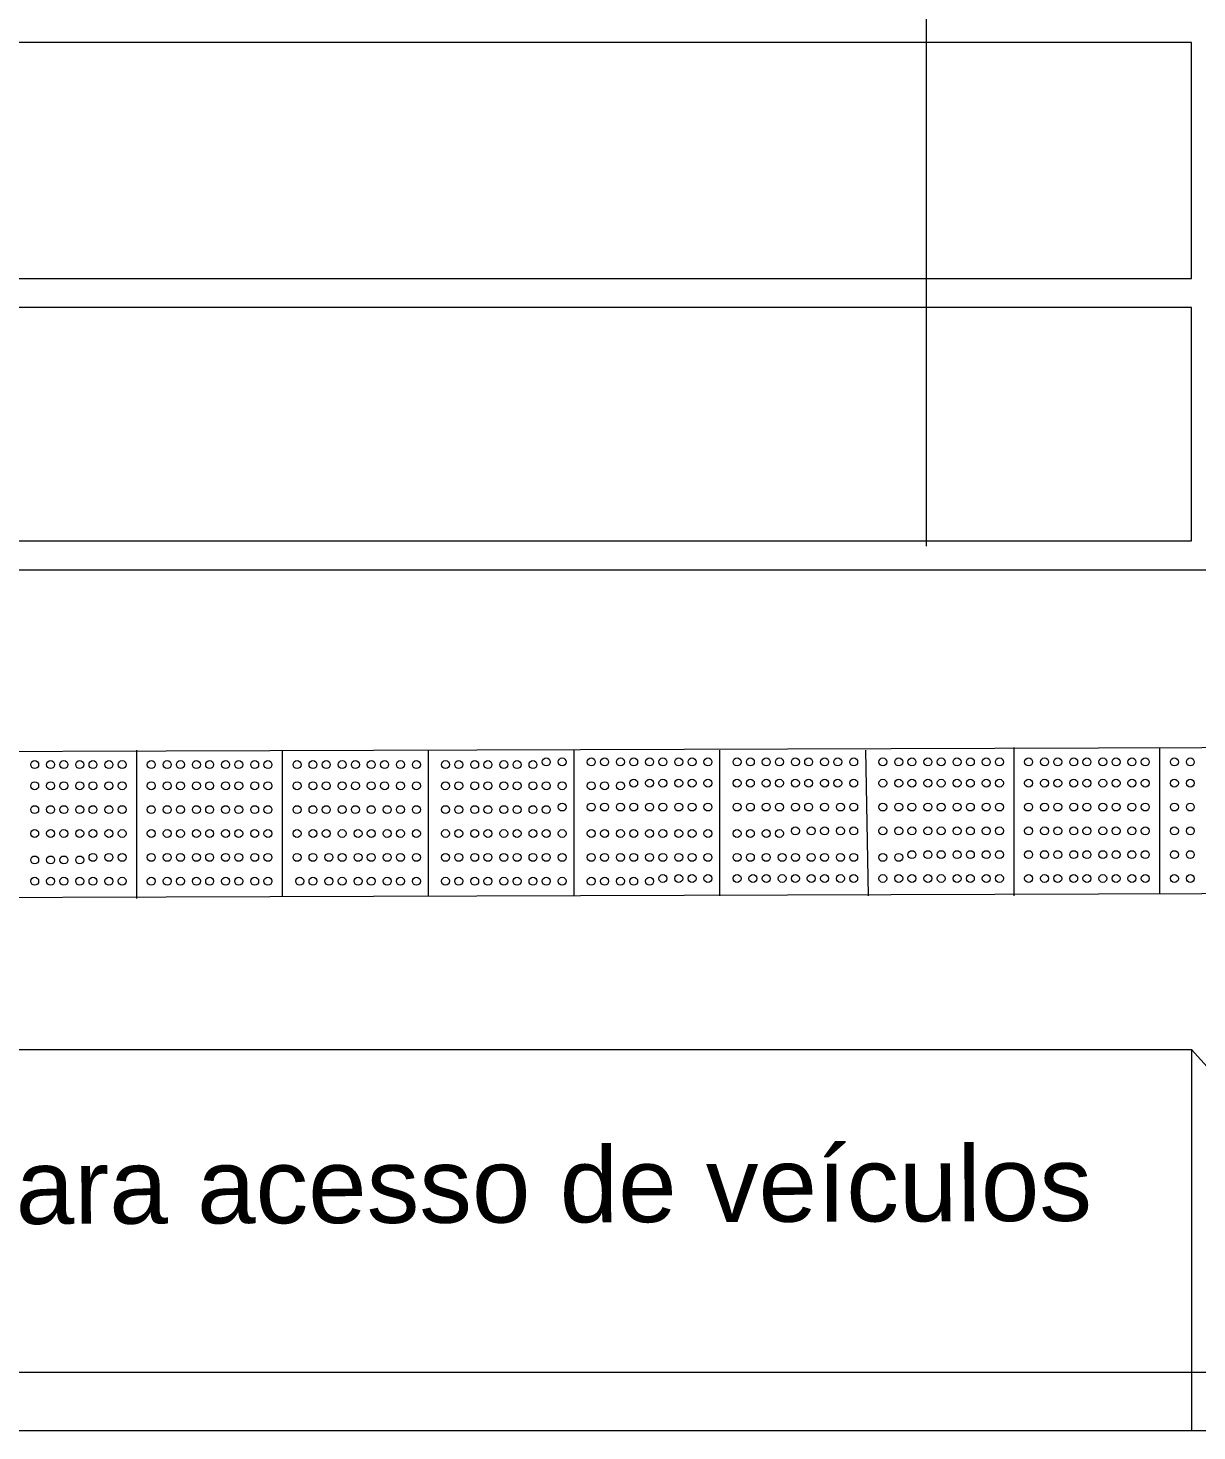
# Model space of a CAD drawing. Header units: millimetres. Extents: x 21 to 236, y 15 to 64.
# Drawn here: x 29.252 to 31.251, y 25.488 to 27.888 of the extents above; entities that cross this region are included whole.
import ezdxf

# ---------------------------------------------------------------- set-up
doc = ezdxf.new("R2010")
doc.units = ezdxf.units.MM
for name, color, linetype in [('PDF_Calçada', 210, 'Continuous'), ('PDF_Cota', 90, 'Continuous'), ('PDF_Sinalização', 1, 'Continuous'), ('PDF_Text', 70, 'Continuous')]:
    doc.layers.add(name, color=color, linetype=linetype)
doc.styles.add('PDF Arial', font='arial.ttf')

msp = doc.modelspace()

# ---------------------------------------------------------------- linework, layer by layer
at = {"layer": 'PDF_Calçada', "lineweight": 0}
for points in [[(27.2898, 25.4885), (27.2898, 26.1411), (31.242, 26.1411), (31.242, 25.4885)], [(31.242, 26.1411), (31.7406, 25.5882)]]:
    msp.add_lwpolyline(points, dxfattribs=at)
at = {"layer": 'PDF_Cota', "lineweight": 0}
for points in [[(30.7888, 27.0023), (30.7888, 30.5512)], [(22.2996, 26.9615), (32.0578, 26.9615)], [(30.6573, 26.9615), (30.8885, 26.9615)], [(32.1848, 25.5882), (22.1817, 25.5882)], [(32.1848, 25.4885), (22.1817, 25.4885)]]:
    msp.add_lwpolyline(points, dxfattribs=at)
for points in [[(27.2898, 27.4601), (31.242, 27.4601), (31.242, 27.8634), (27.2898, 27.8634)], [(27.2898, 27.0113), (31.242, 27.0113), (31.242, 27.4102), (27.2898, 27.4102)]]:
    msp.add_lwpolyline(points, close=True, dxfattribs=at)
at = {"layer": 'PDF_Sinalização', "lineweight": 9}
msp.add_lwpolyline([(31.4369, 26.6578), (27.1855, 26.6442), (27.1855, 26.3949), (31.4369, 26.4085)], close=True, dxfattribs=at)
for points in [[(29.4381, 26.3995), (29.4381, 26.6533)], [(29.6874, 26.404), (29.6874, 26.6533)], [(29.9367, 26.6533), (29.9367, 26.404)], [(30.186, 26.404), (30.186, 26.6533)], [(30.4352, 26.404), (30.4352, 26.6533)], [(30.6845, 26.6533), (30.6891, 26.404)], [(30.9383, 26.404), (30.9383, 26.6578)], [(31.1876, 26.4085), (31.1876, 26.6578)], [(29.2614, 26.6261), (29.2614, 26.6261)], [(29.2886, 26.6261), (29.2886, 26.6261)], [(29.3112, 26.6261), (29.3112, 26.6261)], [(29.3384, 26.6261), (29.3384, 26.6261)], [(29.3611, 26.6261), (29.3611, 26.6261)], [(29.3883, 26.6261), (29.3883, 26.6261)], [(29.4109, 26.6261), (29.4109, 26.6261)], [(29.4608, 26.6261), (29.4608, 26.6261)], [(29.488, 26.6261), (29.488, 26.6261)], [(29.5106, 26.6261), (29.5106, 26.6261)], [(29.5378, 26.6261), (29.5378, 26.6261)], [(29.5605, 26.6261), (29.5605, 26.6261)], [(29.5877, 26.6261), (29.5877, 26.6261)], [(29.6104, 26.6261), (29.6104, 26.6261)], [(29.6375, 26.6261), (29.6375, 26.6261)], [(29.6602, 26.6261), (29.6602, 26.6261)], [(29.7101, 26.6261), (29.7101, 26.6261)], [(29.7373, 26.6261), (29.7373, 26.6261)], [(29.7599, 26.6261), (29.7599, 26.6261)], [(29.7871, 26.6261), (29.7871, 26.6261)], [(29.8098, 26.6261), (29.8098, 26.6261)], [(29.837, 26.6261), (29.837, 26.6261)], [(29.8596, 26.6261), (29.8596, 26.6261)], [(29.8868, 26.6261), (29.8868, 26.6261)], [(29.914, 26.6261), (29.914, 26.6261)], [(29.9639, 26.6261), (29.9639, 26.6261)], [(29.9865, 26.6261), (29.9865, 26.6261)], [(30.0137, 26.6261), (30.0137, 26.6261)], [(30.0364, 26.6261), (30.0364, 26.6261)], [(30.0636, 26.6261), (30.0636, 26.6261)], [(30.0863, 26.6261), (30.0863, 26.6261)], [(30.1134, 26.6261), (30.1134, 26.6261)], [(30.1361, 26.6306), (30.1361, 26.6306)], [(30.1633, 26.6306), (30.1633, 26.6306)], [(30.2132, 26.6306), (30.2132, 26.6306)], [(30.2358, 26.6306), (30.2358, 26.6306)], [(30.263, 26.6306), (30.263, 26.6306)], [(30.2857, 26.6306), (30.2857, 26.6306)], [(30.3129, 26.6306), (30.3129, 26.6306)], [(30.3355, 26.6306), (30.3355, 26.6306)], [(30.3627, 26.6306), (30.3627, 26.6306)], [(30.3854, 26.6306), (30.3854, 26.6306)], [(30.4126, 26.6306), (30.4126, 26.6306)], [(30.4624, 26.6306), (30.4624, 26.6306)], [(30.4851, 26.6306), (30.4851, 26.6306)], [(30.5123, 26.6306), (30.5123, 26.6306)], [(30.535, 26.6306), (30.535, 26.6306)], [(30.5622, 26.6306), (30.5622, 26.6306)], [(30.5848, 26.6306), (30.5848, 26.6306)], [(30.612, 26.6306), (30.612, 26.6306)], [(30.6347, 26.6306), (30.6347, 26.6306)], [(30.6619, 26.6306), (30.6619, 26.6306)], [(30.7117, 26.6306), (30.7117, 26.6306)], [(30.7389, 26.6306), (30.7389, 26.6306)], [(30.7616, 26.6306), (30.7616, 26.6306)], [(30.7888, 26.6306), (30.7888, 26.6306)], [(30.8114, 26.6306), (30.8114, 26.6306)], [(30.8386, 26.6306), (30.8386, 26.6306)], [(30.8613, 26.6306), (30.8613, 26.6306)], [(30.8885, 26.6306), (30.8885, 26.6306)], [(30.9112, 26.6306), (30.9112, 26.6306)], [(30.961, 26.6306), (30.961, 26.6306)], [(30.9882, 26.6306), (30.9882, 26.6306)], [(31.0109, 26.6306), (31.0109, 26.6306)], [(31.0381, 26.6306), (31.0381, 26.6306)], [(31.0607, 26.6306), (31.0607, 26.6306)], [(31.0879, 26.6306), (31.0879, 26.6306)], [(31.1106, 26.6306), (31.1106, 26.6306)], [(31.1378, 26.6306), (31.1378, 26.6306)], [(31.1604, 26.6306), (31.1604, 26.6306)], [(31.2103, 26.6306), (31.2103, 26.6306)], [(31.2375, 26.6306), (31.2375, 26.6306)], [(30.2857, 26.5944), (30.2857, 26.5944)], [(30.3129, 26.5944), (30.3129, 26.5944)], [(30.3355, 26.5944), (30.3355, 26.5944)], [(30.3627, 26.5944), (30.3627, 26.5944)], [(30.3854, 26.5944), (30.3854, 26.5944)], [(30.4126, 26.5944), (30.4126, 26.5944)], [(30.4624, 26.5944), (30.4624, 26.5944)], [(30.4851, 26.5944), (30.4851, 26.5944)], [(30.5123, 26.5944), (30.5123, 26.5944)], [(30.535, 26.5944), (30.535, 26.5944)], [(30.5622, 26.5944), (30.5622, 26.5944)], [(30.5848, 26.5944), (30.5848, 26.5944)], [(30.612, 26.5944), (30.612, 26.5944)], [(30.6347, 26.5944), (30.6347, 26.5944)], [(30.6619, 26.5944), (30.6619, 26.5944)], [(30.7117, 26.5944), (30.7117, 26.5944)], [(30.7389, 26.5944), (30.7389, 26.5944)], [(30.7616, 26.5944), (30.7616, 26.5944)], [(30.7888, 26.5944), (30.7888, 26.5944)], [(30.8114, 26.5944), (30.8114, 26.5944)], [(30.8386, 26.5944), (30.8386, 26.5944)], [(30.8613, 26.5944), (30.8613, 26.5944)], [(30.8885, 26.5944), (30.8885, 26.5944)], [(30.9112, 26.5944), (30.9112, 26.5944)], [(30.961, 26.5944), (30.961, 26.5944)], [(30.9882, 26.5944), (30.9882, 26.5944)], [(31.0109, 26.5944), (31.0109, 26.5944)], [(31.0381, 26.5944), (31.0381, 26.5944)], [(31.0607, 26.5944), (31.0607, 26.5944)], [(31.0879, 26.5944), (31.0879, 26.5944)], [(31.1106, 26.5944), (31.1106, 26.5944)], [(31.1378, 26.5944), (31.1378, 26.5944)], [(31.1604, 26.5944), (31.1604, 26.5944)], [(31.2103, 26.5944), (31.2103, 26.5944)], [(31.2375, 26.5944), (31.2375, 26.5944)], [(29.2614, 26.5898), (29.2614, 26.5898)], [(29.2886, 26.5898), (29.2886, 26.5898)], [(29.3112, 26.5898), (29.3112, 26.5898)], [(29.3384, 26.5898), (29.3384, 26.5898)], [(29.3611, 26.5898), (29.3611, 26.5898)], [(29.3883, 26.5898), (29.3883, 26.5898)], [(29.4109, 26.5898), (29.4109, 26.5898)], [(29.4608, 26.5898), (29.4608, 26.5898)], [(29.488, 26.5898), (29.488, 26.5898)], [(29.5106, 26.5898), (29.5106, 26.5898)], [(29.5378, 26.5898), (29.5378, 26.5898)], [(29.5605, 26.5898), (29.5605, 26.5898)], [(29.5877, 26.5898), (29.5877, 26.5898)], [(29.6104, 26.5898), (29.6104, 26.5898)], [(29.6375, 26.5898), (29.6375, 26.5898)], [(29.6602, 26.5898), (29.6602, 26.5898)], [(29.7101, 26.5898), (29.7101, 26.5898)], [(29.7373, 26.5898), (29.7373, 26.5898)], [(29.7599, 26.5898), (29.7599, 26.5898)], [(29.7871, 26.5898), (29.7871, 26.5898)], [(29.8098, 26.5898), (29.8098, 26.5898)], [(29.837, 26.5898), (29.837, 26.5898)], [(29.8596, 26.5898), (29.8596, 26.5898)], [(29.8868, 26.5898), (29.8868, 26.5898)], [(29.914, 26.5898), (29.914, 26.5898)], [(29.9639, 26.5898), (29.9639, 26.5898)], [(29.9865, 26.5898), (29.9865, 26.5898)], [(30.0137, 26.5898), (30.0137, 26.5898)], [(30.0364, 26.5898), (30.0364, 26.5898)], [(30.0636, 26.5898), (30.0636, 26.5898)], [(30.0863, 26.5898), (30.0863, 26.5898)], [(30.1134, 26.5898), (30.1134, 26.5898)], [(30.1361, 26.5898), (30.1361, 26.5898)], [(30.1633, 26.5898), (30.1633, 26.5898)], [(30.2132, 26.5898), (30.2132, 26.5898)], [(30.2358, 26.5898), (30.2358, 26.5898)], [(30.263, 26.5898), (30.263, 26.5898)], [(29.2614, 26.549), (29.2614, 26.549)], [(29.2886, 26.549), (29.2886, 26.549)], [(29.3112, 26.549), (29.3112, 26.549)], [(29.3384, 26.549), (29.3384, 26.549)], [(29.3611, 26.549), (29.3611, 26.549)], [(29.3883, 26.549), (29.3883, 26.549)], [(29.4109, 26.549), (29.4109, 26.549)], [(29.4608, 26.549), (29.4608, 26.549)], [(29.488, 26.549), (29.488, 26.549)], [(29.5106, 26.549), (29.5106, 26.549)], [(29.5378, 26.549), (29.5378, 26.549)], [(29.5605, 26.549), (29.5605, 26.549)], [(29.5877, 26.549), (29.5877, 26.549)], [(29.6104, 26.549), (29.6104, 26.549)], [(29.6375, 26.549), (29.6375, 26.549)], [(29.6602, 26.549), (29.6602, 26.549)], [(29.7101, 26.549), (29.7101, 26.549)], [(29.7373, 26.549), (29.7373, 26.549)], [(29.7599, 26.549), (29.7599, 26.549)], [(29.7871, 26.549), (29.7871, 26.549)], [(29.8098, 26.549), (29.8098, 26.549)], [(29.837, 26.549), (29.837, 26.549)], [(29.8642, 26.549), (29.8642, 26.549)], [(29.8868, 26.549), (29.8868, 26.549)], [(29.914, 26.549), (29.914, 26.549)], [(29.9639, 26.549), (29.9639, 26.549)], [(29.9865, 26.549), (29.9865, 26.549)], [(30.0137, 26.549), (30.0137, 26.549)], [(30.0364, 26.549), (30.0364, 26.549)], [(30.0636, 26.549), (30.0636, 26.549)], [(30.0863, 26.549), (30.0863, 26.549)], [(30.1134, 26.549), (30.1134, 26.549)], [(30.1361, 26.549), (30.1361, 26.549)], [(30.1633, 26.5536), (30.1633, 26.5536)], [(30.2132, 26.5536), (30.2132, 26.5536)], [(30.2358, 26.5536), (30.2358, 26.5536)], [(30.263, 26.5536), (30.263, 26.5536)], [(30.2857, 26.5536), (30.2857, 26.5536)], [(30.3129, 26.5536), (30.3129, 26.5536)], [(30.3355, 26.5536), (30.3355, 26.5536)], [(30.3627, 26.5536), (30.3627, 26.5536)], [(30.3854, 26.5536), (30.3854, 26.5536)], [(30.4126, 26.5536), (30.4126, 26.5536)], [(30.4624, 26.5536), (30.4624, 26.5536)], [(30.4851, 26.5536), (30.4851, 26.5536)], [(30.5123, 26.5536), (30.5123, 26.5536)], [(30.535, 26.5536), (30.535, 26.5536)], [(30.5622, 26.5536), (30.5622, 26.5536)], [(30.5848, 26.5536), (30.5848, 26.5536)], [(30.612, 26.5536), (30.612, 26.5536)], [(30.6392, 26.5536), (30.6392, 26.5536)], [(30.6619, 26.5536), (30.6619, 26.5536)], [(30.7117, 26.5536), (30.7117, 26.5536)], [(30.7389, 26.5536), (30.7389, 26.5536)], [(30.7616, 26.5536), (30.7616, 26.5536)], [(30.7888, 26.5536), (30.7888, 26.5536)], [(30.8114, 26.5536), (30.8114, 26.5536)], [(30.8386, 26.5536), (30.8386, 26.5536)], [(30.8613, 26.5536), (30.8613, 26.5536)], [(30.8885, 26.5536), (30.8885, 26.5536)], [(30.9112, 26.5536), (30.9112, 26.5536)], [(30.961, 26.5536), (30.961, 26.5536)], [(30.9882, 26.5536), (30.9882, 26.5536)], [(31.0109, 26.5536), (31.0109, 26.5536)], [(31.0381, 26.5536), (31.0381, 26.5536)], [(31.0607, 26.5536), (31.0607, 26.5536)], [(31.0879, 26.5536), (31.0879, 26.5536)], [(31.1106, 26.5536), (31.1106, 26.5536)], [(31.1378, 26.5536), (31.1378, 26.5536)], [(31.1604, 26.5536), (31.1604, 26.5536)], [(31.2103, 26.5536), (31.2103, 26.5536)], [(31.2375, 26.5536), (31.2375, 26.5536)], [(29.2614, 26.5082), (29.2614, 26.5082)], [(29.2886, 26.5082), (29.2886, 26.5082)], [(29.3112, 26.5082), (29.3112, 26.5082)], [(29.3384, 26.5082), (29.3384, 26.5082)], [(29.3611, 26.5082), (29.3611, 26.5082)], [(29.3883, 26.5082), (29.3883, 26.5082)], [(29.4109, 26.5082), (29.4109, 26.5082)], [(29.4608, 26.5082), (29.4608, 26.5082)], [(29.488, 26.5082), (29.488, 26.5082)], [(29.5106, 26.5082), (29.5106, 26.5082)], [(29.5378, 26.5082), (29.5378, 26.5082)], [(29.5605, 26.5082), (29.5605, 26.5082)], [(29.5877, 26.5082), (29.5877, 26.5082)], [(29.6104, 26.5082), (29.6104, 26.5082)], [(29.6375, 26.5082), (29.6375, 26.5082)], [(29.6602, 26.5082), (29.6602, 26.5082)], [(29.7101, 26.5082), (29.7101, 26.5082)], [(29.7373, 26.5082), (29.7373, 26.5082)], [(29.7599, 26.5082), (29.7599, 26.5082)], [(29.7871, 26.5082), (29.7871, 26.5082)], [(29.8143, 26.5082), (29.8143, 26.5082)], [(29.837, 26.5082), (29.837, 26.5082)], [(29.8642, 26.5082), (29.8642, 26.5082)], [(29.8868, 26.5082), (29.8868, 26.5082)], [(29.914, 26.5082), (29.914, 26.5082)], [(29.9639, 26.5082), (29.9639, 26.5082)], [(29.9865, 26.5082), (29.9865, 26.5082)], [(30.0137, 26.5082), (30.0137, 26.5082)], [(30.0364, 26.5082), (30.0364, 26.5082)], [(30.0636, 26.5082), (30.0636, 26.5082)], [(30.0863, 26.5082), (30.0863, 26.5082)], [(30.1134, 26.5082), (30.1134, 26.5082)], [(30.1361, 26.5082), (30.1361, 26.5082)], [(30.1633, 26.5082), (30.1633, 26.5082)], [(30.2132, 26.5082), (30.2132, 26.5082)], [(30.2358, 26.5082), (30.2358, 26.5082)], [(30.263, 26.5082), (30.263, 26.5082)], [(30.2857, 26.5082), (30.2857, 26.5082)], [(30.3129, 26.5082), (30.3129, 26.5082)], [(30.3355, 26.5082), (30.3355, 26.5082)], [(30.3627, 26.5082), (30.3627, 26.5082)], [(30.3854, 26.5082), (30.3854, 26.5082)], [(30.4126, 26.5082), (30.4126, 26.5082)], [(30.4624, 26.5082), (30.4624, 26.5082)], [(30.4851, 26.5082), (30.4851, 26.5082)], [(30.5123, 26.5082), (30.5123, 26.5082)], [(30.535, 26.5082), (30.535, 26.5082)], [(30.5622, 26.5128), (30.5622, 26.5128)], [(30.5894, 26.5128), (30.5894, 26.5128)], [(30.612, 26.5128), (30.612, 26.5128)], [(30.6392, 26.5128), (30.6392, 26.5128)], [(30.6619, 26.5128), (30.6619, 26.5128)], [(30.7117, 26.5128), (30.7117, 26.5128)], [(30.7389, 26.5128), (30.7389, 26.5128)], [(30.7616, 26.5128), (30.7616, 26.5128)], [(30.7888, 26.5128), (30.7888, 26.5128)], [(30.8114, 26.5128), (30.8114, 26.5128)], [(30.8386, 26.5128), (30.8386, 26.5128)], [(30.8613, 26.5128), (30.8613, 26.5128)], [(30.8885, 26.5128), (30.8885, 26.5128)], [(30.9112, 26.5128), (30.9112, 26.5128)], [(30.961, 26.5128), (30.961, 26.5128)], [(30.9882, 26.5128), (30.9882, 26.5128)], [(31.0109, 26.5128), (31.0109, 26.5128)], [(31.0381, 26.5128), (31.0381, 26.5128)], [(31.0607, 26.5128), (31.0607, 26.5128)], [(31.0879, 26.5128), (31.0879, 26.5128)], [(31.1106, 26.5128), (31.1106, 26.5128)], [(31.1378, 26.5128), (31.1378, 26.5128)], [(31.1604, 26.5128), (31.1604, 26.5128)], [(31.2103, 26.5128), (31.2103, 26.5128)], [(31.2375, 26.5128), (31.2375, 26.5128)], [(30.7616, 26.472), (30.7616, 26.472)], [(30.7888, 26.472), (30.7888, 26.472)], [(30.8114, 26.472), (30.8114, 26.472)], [(30.8386, 26.472), (30.8386, 26.472)], [(30.8613, 26.472), (30.8613, 26.472)], [(30.8885, 26.472), (30.8885, 26.472)], [(30.9112, 26.472), (30.9112, 26.472)], [(30.961, 26.472), (30.961, 26.472)], [(30.9882, 26.472), (30.9882, 26.472)], [(31.0109, 26.472), (31.0109, 26.472)], [(31.0381, 26.472), (31.0381, 26.472)], [(31.0607, 26.472), (31.0607, 26.472)], [(31.0879, 26.472), (31.0879, 26.472)], [(31.1106, 26.472), (31.1106, 26.472)], [(31.1378, 26.472), (31.1378, 26.472)], [(31.1604, 26.472), (31.1604, 26.472)], [(31.2103, 26.472), (31.2103, 26.472)], [(31.2375, 26.472), (31.2375, 26.472)], [(29.2614, 26.4629), (29.2614, 26.4629)], [(29.2886, 26.4629), (29.2886, 26.4629)], [(29.3112, 26.4629), (29.3112, 26.4629)], [(29.3384, 26.4629), (29.3384, 26.4629)], [(29.3611, 26.4675), (29.3611, 26.4675)], [(29.3883, 26.4675), (29.3883, 26.4675)], [(29.4109, 26.4675), (29.4109, 26.4675)], [(29.4608, 26.4675), (29.4608, 26.4675)], [(29.488, 26.4675), (29.488, 26.4675)], [(29.5106, 26.4675), (29.5106, 26.4675)], [(29.5378, 26.4675), (29.5378, 26.4675)], [(29.5605, 26.4675), (29.5605, 26.4675)], [(29.5877, 26.4675), (29.5877, 26.4675)], [(29.6104, 26.4675), (29.6104, 26.4675)], [(29.6375, 26.4675), (29.6375, 26.4675)], [(29.6602, 26.4675), (29.6602, 26.4675)], [(29.7101, 26.4675), (29.7101, 26.4675)], [(29.7373, 26.4675), (29.7373, 26.4675)], [(29.7645, 26.4675), (29.7645, 26.4675)], [(29.7871, 26.4675), (29.7871, 26.4675)], [(29.8143, 26.4675), (29.8143, 26.4675)], [(29.837, 26.4675), (29.837, 26.4675)], [(29.8642, 26.4675), (29.8642, 26.4675)], [(29.8868, 26.4675), (29.8868, 26.4675)], [(29.914, 26.4675), (29.914, 26.4675)], [(29.9639, 26.4675), (29.9639, 26.4675)], [(29.9865, 26.4675), (29.9865, 26.4675)], [(30.0137, 26.4675), (30.0137, 26.4675)], [(30.0364, 26.4675), (30.0364, 26.4675)], [(30.0636, 26.4675), (30.0636, 26.4675)], [(30.0863, 26.4675), (30.0863, 26.4675)], [(30.1134, 26.4675), (30.1134, 26.4675)], [(30.1361, 26.4675), (30.1361, 26.4675)], [(30.1633, 26.4675), (30.1633, 26.4675)], [(30.2132, 26.4675), (30.2132, 26.4675)], [(30.2358, 26.4675), (30.2358, 26.4675)], [(30.263, 26.4675), (30.263, 26.4675)], [(30.2857, 26.4675), (30.2857, 26.4675)], [(30.3129, 26.4675), (30.3129, 26.4675)], [(30.3355, 26.4675), (30.3355, 26.4675)], [(30.3627, 26.4675), (30.3627, 26.4675)], [(30.3854, 26.4675), (30.3854, 26.4675)], [(30.4126, 26.4675), (30.4126, 26.4675)], [(30.4624, 26.4675), (30.4624, 26.4675)], [(30.4851, 26.4675), (30.4851, 26.4675)], [(30.5123, 26.4675), (30.5123, 26.4675)], [(30.5395, 26.4675), (30.5395, 26.4675)], [(30.5622, 26.4675), (30.5622, 26.4675)], [(30.5894, 26.4675), (30.5894, 26.4675)], [(30.612, 26.4675), (30.612, 26.4675)], [(30.6392, 26.4675), (30.6392, 26.4675)], [(30.6619, 26.4675), (30.6619, 26.4675)], [(30.7117, 26.4675), (30.7117, 26.4675)], [(30.7389, 26.4675), (30.7389, 26.4675)], [(29.2614, 26.4267), (29.2614, 26.4267)], [(29.2886, 26.4267), (29.2886, 26.4267)], [(29.3112, 26.4267), (29.3112, 26.4267)], [(29.3384, 26.4267), (29.3384, 26.4267)], [(29.3611, 26.4267), (29.3611, 26.4267)], [(29.3883, 26.4267), (29.3883, 26.4267)], [(29.4109, 26.4267), (29.4109, 26.4267)], [(29.4608, 26.4267), (29.4608, 26.4267)], [(29.488, 26.4267), (29.488, 26.4267)], [(29.5106, 26.4267), (29.5106, 26.4267)], [(29.5378, 26.4267), (29.5378, 26.4267)], [(29.5605, 26.4267), (29.5605, 26.4267)], [(29.5877, 26.4267), (29.5877, 26.4267)], [(29.6104, 26.4267), (29.6104, 26.4267)], [(29.6375, 26.4267), (29.6375, 26.4267)], [(29.6602, 26.4267), (29.6602, 26.4267)], [(29.7146, 26.4267), (29.7146, 26.4267)], [(29.7373, 26.4267), (29.7373, 26.4267)], [(29.7645, 26.4267), (29.7645, 26.4267)], [(29.7871, 26.4267), (29.7871, 26.4267)], [(29.8143, 26.4267), (29.8143, 26.4267)], [(29.837, 26.4267), (29.837, 26.4267)], [(29.8642, 26.4267), (29.8642, 26.4267)], [(29.8868, 26.4267), (29.8868, 26.4267)], [(29.914, 26.4267), (29.914, 26.4267)], [(29.9639, 26.4267), (29.9639, 26.4267)], [(29.9865, 26.4267), (29.9865, 26.4267)], [(30.0137, 26.4267), (30.0137, 26.4267)], [(30.0364, 26.4267), (30.0364, 26.4267)], [(30.0636, 26.4267), (30.0636, 26.4267)], [(30.0863, 26.4267), (30.0863, 26.4267)], [(30.1134, 26.4267), (30.1134, 26.4267)], [(30.1361, 26.4267), (30.1361, 26.4267)], [(30.1633, 26.4267), (30.1633, 26.4267)], [(30.2132, 26.4267), (30.2132, 26.4267)], [(30.2358, 26.4267), (30.2358, 26.4267)], [(30.263, 26.4267), (30.263, 26.4267)], [(30.2857, 26.4267), (30.2857, 26.4267)], [(30.3129, 26.4267), (30.3129, 26.4267)], [(30.3355, 26.4312), (30.3355, 26.4312)], [(30.3627, 26.4312), (30.3627, 26.4312)], [(30.3854, 26.4312), (30.3854, 26.4312)], [(30.4126, 26.4312), (30.4126, 26.4312)], [(30.4624, 26.4312), (30.4624, 26.4312)], [(30.4896, 26.4312), (30.4896, 26.4312)], [(30.5123, 26.4312), (30.5123, 26.4312)], [(30.5395, 26.4312), (30.5395, 26.4312)], [(30.5622, 26.4312), (30.5622, 26.4312)], [(30.5894, 26.4312), (30.5894, 26.4312)], [(30.612, 26.4312), (30.612, 26.4312)], [(30.6392, 26.4312), (30.6392, 26.4312)], [(30.6619, 26.4312), (30.6619, 26.4312)], [(30.7117, 26.4312), (30.7117, 26.4312)], [(30.7389, 26.4312), (30.7389, 26.4312)], [(30.7616, 26.4312), (30.7616, 26.4312)], [(30.7888, 26.4312), (30.7888, 26.4312)], [(30.8114, 26.4312), (30.8114, 26.4312)], [(30.8386, 26.4312), (30.8386, 26.4312)], [(30.8613, 26.4312), (30.8613, 26.4312)], [(30.8885, 26.4312), (30.8885, 26.4312)], [(30.9112, 26.4312), (30.9112, 26.4312)], [(30.961, 26.4312), (30.961, 26.4312)], [(30.9882, 26.4312), (30.9882, 26.4312)], [(31.0109, 26.4312), (31.0109, 26.4312)], [(31.0381, 26.4312), (31.0381, 26.4312)], [(31.0607, 26.4312), (31.0607, 26.4312)], [(31.0879, 26.4312), (31.0879, 26.4312)], [(31.1106, 26.4312), (31.1106, 26.4312)], [(31.1378, 26.4312), (31.1378, 26.4312)], [(31.1604, 26.4312), (31.1604, 26.4312)], [(31.2103, 26.4312), (31.2103, 26.4312)], [(31.2375, 26.4312), (31.2375, 26.4312)]]:
    msp.add_lwpolyline(points, dxfattribs=at)
for centre in [(30.1384, 26.6329), (30.1656, 26.6329), (30.2154, 26.6329), (30.2381, 26.6329), (30.2653, 26.6329), (30.2879, 26.6329), (30.3151, 26.6329), (30.3378, 26.6329), (30.365, 26.6329), (30.3877, 26.6329), (30.4149, 26.6329), (30.4647, 26.6329), (30.4874, 26.6329), (30.5146, 26.6329), (30.5372, 26.6329), (30.5644, 26.6329), (30.5871, 26.6329), (30.6143, 26.6329), (30.6369, 26.6329), (30.6641, 26.6329), (30.714, 26.6329), (30.7412, 26.6329), (30.7638, 26.6329), (30.791, 26.6329), (30.8137, 26.6329), (30.8409, 26.6329), (30.8636, 26.6329), (30.8908, 26.6329), (30.9134, 26.6329), (30.9633, 26.6329), (30.9905, 26.6329), (31.0131, 26.6329), (31.0403, 26.6329), (31.063, 26.6329), (31.0902, 26.6329), (31.1128, 26.6329), (31.14, 26.6329), (31.1627, 26.6329), (31.2126, 26.6329), (31.2398, 26.6329), (29.2636, 26.6284), (29.2908, 26.6284), (29.3135, 26.6284), (29.3407, 26.6284), (29.3633, 26.6284), (29.3905, 26.6284), (29.4132, 26.6284), (29.463, 26.6284), (29.4902, 26.6284), (29.5129, 26.6284), (29.5401, 26.6284), (29.5628, 26.6284), (29.59, 26.6284), (29.6126, 26.6284), (29.6398, 26.6284), (29.6625, 26.6284), (29.7123, 26.6284), (29.7395, 26.6284), (29.7622, 26.6284), (29.7894, 26.6284), (29.812, 26.6284), (29.8392, 26.6284), (29.8619, 26.6284), (29.8891, 26.6284), (29.9163, 26.6284), (29.9661, 26.6284), (29.9888, 26.6284), (30.016, 26.6284), (30.0387, 26.6284), (30.0659, 26.6284), (30.0885, 26.6284), (30.1157, 26.6284), (29.2636, 26.5921), (29.2908, 26.5921), (29.3135, 26.5921), (29.3407, 26.5921), (29.3633, 26.5921), (29.3905, 26.5921), (29.4132, 26.5921), (29.463, 26.5921), (29.4902, 26.5921), (29.5129, 26.5921), (29.5401, 26.5921), (29.5628, 26.5921), (29.59, 26.5921), (29.6126, 26.5921), (29.6398, 26.5921), (29.6625, 26.5921), (29.7123, 26.5921), (29.7395, 26.5921), (29.7622, 26.5921), (29.7894, 26.5921), (29.812, 26.5921), (29.8392, 26.5921), (29.8619, 26.5921), (29.8891, 26.5921), (29.9163, 26.5921), (29.9661, 26.5921), (29.9888, 26.5921), (30.016, 26.5921), (30.0387, 26.5921), (30.0659, 26.5921), (30.0885, 26.5921), (30.1157, 26.5921), (30.1384, 26.5921), (30.1656, 26.5921), (30.2154, 26.5921), (30.2381, 26.5921), (30.2653, 26.5921), (30.2879, 26.5966), (30.3151, 26.5966), (30.3378, 26.5966), (30.365, 26.5966), (30.3877, 26.5966), (30.4149, 26.5966), (30.4647, 26.5966), (30.4874, 26.5966), (30.5146, 26.5966), (30.5372, 26.5966), (30.5644, 26.5966), (30.5871, 26.5966), (30.6143, 26.5966), (30.6369, 26.5966), (30.6641, 26.5966), (30.714, 26.5966), (30.7412, 26.5966), (30.7638, 26.5966), (30.791, 26.5966), (30.8137, 26.5966), (30.8409, 26.5966), (30.8636, 26.5966), (30.8908, 26.5966), (30.9134, 26.5966), (30.9633, 26.5966), (30.9905, 26.5966), (31.0131, 26.5966), (31.0403, 26.5966), (31.063, 26.5966), (31.0902, 26.5966), (31.1128, 26.5966), (31.14, 26.5966), (31.1627, 26.5966), (31.2126, 26.5966), (31.2398, 26.5966), (29.2636, 26.5513), (29.2908, 26.5513), (29.3135, 26.5513), (29.3407, 26.5513), (29.3633, 26.5513), (29.3905, 26.5513), (29.4132, 26.5513), (29.463, 26.5513), (29.4902, 26.5513), (29.5129, 26.5513), (29.5401, 26.5513), (29.5628, 26.5513), (29.59, 26.5513), (29.6126, 26.5513), (29.6398, 26.5513), (29.6625, 26.5513), (29.7123, 26.5513), (29.7395, 26.5513), (29.7622, 26.5513), (29.7894, 26.5513), (29.812, 26.5513), (29.8392, 26.5513), (29.8664, 26.5513), (29.8891, 26.5513), (29.9163, 26.5513), (29.9661, 26.5513), (29.9888, 26.5513), (30.016, 26.5513), (30.0387, 26.5513), (30.0659, 26.5513), (30.0885, 26.5513), (30.1157, 26.5513), (30.1384, 26.5513), (30.1656, 26.5558), (30.2154, 26.5558), (30.2381, 26.5558), (30.2653, 26.5558), (30.2879, 26.5558), (30.3151, 26.5558), (30.3378, 26.5558), (30.365, 26.5558), (30.3877, 26.5558), (30.4149, 26.5558), (30.4647, 26.5558), (30.4874, 26.5558), (30.5146, 26.5558), (30.5372, 26.5558), (30.5644, 26.5558), (30.5871, 26.5558), (30.6143, 26.5558), (30.6415, 26.5558), (30.6641, 26.5558), (30.714, 26.5558), (30.7412, 26.5558), (30.7638, 26.5558), (30.791, 26.5558), (30.8137, 26.5558), (30.8409, 26.5558), (30.8636, 26.5558), (30.8908, 26.5558), (30.9134, 26.5558), (30.9633, 26.5558), (30.9905, 26.5558), (31.0131, 26.5558), (31.0403, 26.5558), (31.063, 26.5558), (31.0902, 26.5558), (31.1128, 26.5558), (31.14, 26.5558), (31.1627, 26.5558), (31.2126, 26.5558), (31.2398, 26.5558), (30.5644, 26.515), (30.5916, 26.515), (30.6143, 26.515), (30.6415, 26.515), (30.6641, 26.515), (30.714, 26.515), (30.7412, 26.515), (30.7638, 26.515), (30.791, 26.515), (30.8137, 26.515), (30.8409, 26.515), (30.8636, 26.515), (30.8908, 26.515), (30.9134, 26.515), (30.9633, 26.515), (30.9905, 26.515), (31.0131, 26.515), (31.0403, 26.515), (31.063, 26.515), (31.0902, 26.515), (31.1128, 26.515), (31.14, 26.515), (31.1627, 26.515), (31.2126, 26.515), (31.2398, 26.515), (29.2636, 26.5105), (29.2908, 26.5105), (29.3135, 26.5105), (29.3407, 26.5105), (29.3633, 26.5105), (29.3905, 26.5105), (29.4132, 26.5105), (29.463, 26.5105), (29.4902, 26.5105), (29.5129, 26.5105), (29.5401, 26.5105), (29.5628, 26.5105), (29.59, 26.5105), (29.6126, 26.5105), (29.6398, 26.5105), (29.6625, 26.5105), (29.7123, 26.5105), (29.7395, 26.5105), (29.7622, 26.5105), (29.7894, 26.5105), (29.8166, 26.5105), (29.8392, 26.5105), (29.8664, 26.5105), (29.8891, 26.5105), (29.9163, 26.5105), (29.9661, 26.5105), (29.9888, 26.5105), (30.016, 26.5105), (30.0387, 26.5105), (30.0659, 26.5105), (30.0885, 26.5105), (30.1157, 26.5105), (30.1384, 26.5105), (30.1656, 26.5105), (30.2154, 26.5105), (30.2381, 26.5105), (30.2653, 26.5105), (30.2879, 26.5105), (30.3151, 26.5105), (30.3378, 26.5105), (30.365, 26.5105), (30.3877, 26.5105), (30.4149, 26.5105), (30.4647, 26.5105), (30.4874, 26.5105), (30.5146, 26.5105), (30.5372, 26.5105), (29.2636, 26.4652), (29.2908, 26.4652), (29.3135, 26.4652), (29.3407, 26.4652), (29.3633, 26.4697), (29.3905, 26.4697), (29.4132, 26.4697), (29.463, 26.4697), (29.4902, 26.4697), (29.5129, 26.4697), (29.5401, 26.4697), (29.5628, 26.4697), (29.59, 26.4697), (29.6126, 26.4697), (29.6398, 26.4697), (29.6625, 26.4697), (29.7123, 26.4697), (29.7395, 26.4697), (29.7667, 26.4697), (29.7894, 26.4697), (29.8166, 26.4697), (29.8392, 26.4697), (29.8664, 26.4697), (29.8891, 26.4697), (29.9163, 26.4697), (29.9661, 26.4697), (29.9888, 26.4697), (30.016, 26.4697), (30.0387, 26.4697), (30.0659, 26.4697), (30.0885, 26.4697), (30.1157, 26.4697), (30.1384, 26.4697), (30.1656, 26.4697), (30.2154, 26.4697), (30.2381, 26.4697), (30.2653, 26.4697), (30.2879, 26.4697), (30.3151, 26.4697), (30.3378, 26.4697), (30.365, 26.4697), (30.3877, 26.4697), (30.4149, 26.4697), (30.4647, 26.4697), (30.4874, 26.4697), (30.5146, 26.4697), (30.5418, 26.4697), (30.5644, 26.4697), (30.5916, 26.4697), (30.6143, 26.4697), (30.6415, 26.4697), (30.6641, 26.4697), (30.714, 26.4697), (30.7412, 26.4697), (30.7638, 26.4743), (30.791, 26.4743), (30.8137, 26.4743), (30.8409, 26.4743), (30.8636, 26.4743), (30.8908, 26.4743), (30.9134, 26.4743), (30.9633, 26.4743), (30.9905, 26.4743), (31.0131, 26.4743), (31.0403, 26.4743), (31.063, 26.4743), (31.0902, 26.4743), (31.1128, 26.4743), (31.14, 26.4743), (31.1627, 26.4743), (31.2126, 26.4743), (31.2398, 26.4743), (29.2636, 26.4289), (29.2908, 26.4289), (29.3135, 26.4289), (29.3407, 26.4289), (29.3633, 26.4289), (29.3905, 26.4289), (29.4132, 26.4289), (29.463, 26.4289), (29.4902, 26.4289), (29.5129, 26.4289), (29.5401, 26.4289), (29.5628, 26.4289), (29.59, 26.4289), (29.6126, 26.4289), (29.6398, 26.4289), (29.6625, 26.4289), (29.7169, 26.4289), (29.7395, 26.4289), (29.7667, 26.4289), (29.7894, 26.4289), (29.8166, 26.4289), (29.8392, 26.4289), (29.8664, 26.4289), (29.8891, 26.4289), (29.9163, 26.4289), (29.9661, 26.4289), (29.9888, 26.4289), (30.016, 26.4289), (30.0387, 26.4289), (30.0659, 26.4289), (30.0885, 26.4289), (30.1157, 26.4289), (30.1384, 26.4289), (30.1656, 26.4289), (30.2154, 26.4289), (30.2381, 26.4289), (30.2653, 26.4289), (30.2879, 26.4289), (30.3151, 26.4289), (30.3378, 26.4335), (30.365, 26.4335), (30.3877, 26.4335), (30.4149, 26.4335), (30.4647, 26.4335), (30.4919, 26.4335), (30.5146, 26.4335), (30.5418, 26.4335), (30.5644, 26.4335), (30.5916, 26.4335), (30.6143, 26.4335), (30.6415, 26.4335), (30.6641, 26.4335), (30.714, 26.4335), (30.7412, 26.4335), (30.7638, 26.4335), (30.791, 26.4335), (30.8137, 26.4335), (30.8409, 26.4335), (30.8636, 26.4335), (30.8908, 26.4335), (30.9134, 26.4335), (30.9633, 26.4335), (30.9905, 26.4335), (31.0131, 26.4335), (31.0403, 26.4335), (31.063, 26.4335), (31.0902, 26.4335), (31.1128, 26.4335), (31.14, 26.4335), (31.1627, 26.4335), (31.2126, 26.4335), (31.2398, 26.4335)]:
    msp.add_circle(centre, 0.0068, dxfattribs=at)

# ---------------------------------------------------------------- texts
at = {"layer": 'PDF_Text', "insert": (27.861, 25.7995), "char_height": 0.128819, "attachment_point": 7, "rotation": 0.1702, "style": 'PDF Arial'}
msp.add_mtext('Guia rebaixada para acesso de veículos', dxfattribs=at)

doc.saveas('drawing.dxf')
